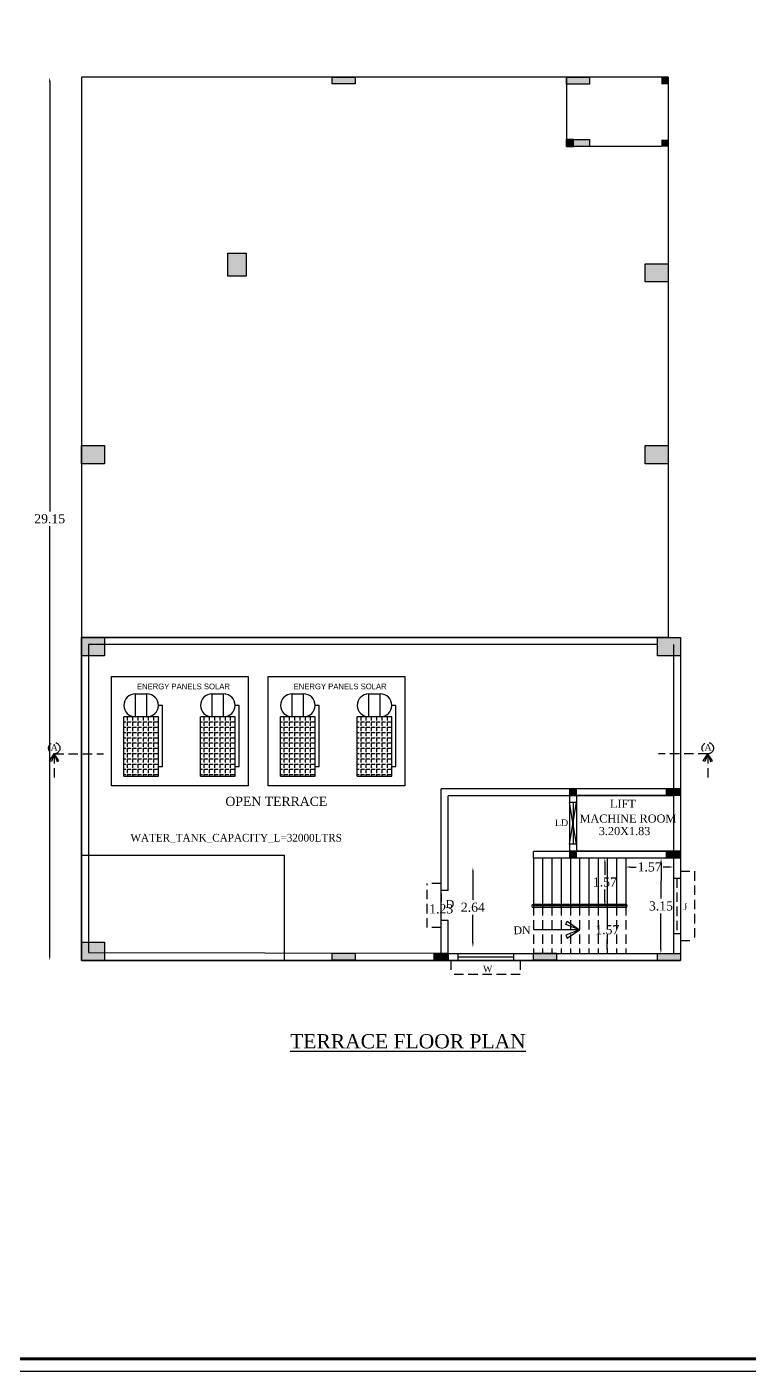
# Model space of a CAD drawing. Header units: metres. Extents: x 395 to 664, y 68 to 153.
# Drawn here: x 543.24 to 567.06, y 77.25 to 121.63 of the extents above; entities that cross this region are included whole.
import ezdxf

# ---------------------------------------------------------------- set-up
doc = ezdxf.new("R2010")
doc.units = ezdxf.units.M
doc.header["$LTSCALE"] = 25
doc.header["$MEASUREMENT"] = 0
doc.header["$PDMODE"] = 34
doc.linetypes.add('HIDDEN', pattern=[0.375, 0.25, -0.125])
doc.layers.get('Defpoints').update_dxf_attribs({"color": 222})
for name, color, linetype in [('BLK_1_FLR_4_ROOF_AREA', 54, 'Continuous'), ('BLK_1_STAIR_HEADROOM', 55, 'Continuous'), ('BLK_1_TERRACESERVICE_UTILITYDISTANCE', 1, 'Continuous'), ('WATER_TANK_CALCULATION', 150, 'Continuous')]:
    doc.layers.add(name, color=color, linetype=linetype)
doc.styles.add('ED', font='romantic.ttf', dxfattribs={"width": 0.96})
doc.styles.get("Standard").update_dxf_attribs({"font": 'times.ttf'})
doc.styles.add('THIN', font='GOTHIC.TTF')
doc.dimstyles.get("Standard").update_dxf_attribs({"dimtxt": 0.3, "dimasz": 0.15, "dimexe": 0.18, "dimexo": 0.0625, "dimgap": 0.09, "dimtad": 0, "dimtih": 1, "dimtoh": 1, "dimzin": 0, "dimdsep": 46, "dimtxsty": 'Standard', "dimcen": 0.09, "dimse1": 1, "dimse2": 1, "dimadec": 0, "dimazin": 0, "dimtfac": 1, "dimtofl": 0, "dimtmove": 0, "dimatfit": 3, "dimfxl": 0, "dimtolj": 1, "dimtzin": 0, "dimarcsym": 0})

# ---------------------------------------------------------------- blocks, each defined once
blk = doc.blocks.new('*D2')
at = {"color": 0, "lineweight": -2, "ltscale": 0.5}
for p, q in [((562.304, 94.029), (562.304, 93.634)), ((562.304, 92.754), (562.304, 93.148))]:
    blk.add_line(p, q, dxfattribs=at)
at = {"color": 0, "ltscale": 0.5}
for points in [[(562.279, 94.029), (562.329, 94.029), (562.304, 94.179)], [(562.279, 92.754), (562.329, 92.754), (562.304, 92.604)]]:
    blk.add_solid(points, dxfattribs=at)
at = {"layer": 'Defpoints', "color": 0, "ltscale": 0.5}
for p in [(562.304, 94.179), (562.384, 94.179), (562.384, 92.604)]:
    blk.add_point(p, dxfattribs=at)
at = {"color": 0, "ltscale": 0.5, "insert": (562.304, 93.391), "char_height": 0.3, "attachment_point": 5}
blk.add_mtext('\\A1;1.57', dxfattribs=at)
blk = doc.blocks.new('*D3')
at = {"color": 0, "linetype": 'HIDDEN', "lineweight": -2, "ltscale": 0.05}
for p, q in [((562.384, 92.454), (562.384, 92.06)), ((562.384, 91.179), (562.384, 91.574))]:
    blk.add_line(p, q, dxfattribs=at)
at = {"color": 0, "linetype": 'HIDDEN', "ltscale": 0.05}
for points in [[(562.359, 92.454), (562.409, 92.454), (562.384, 92.604)], [(562.359, 91.179), (562.409, 91.179), (562.384, 91.029)]]:
    blk.add_solid(points, dxfattribs=at)
at = {"layer": 'Defpoints', "color": 0, "linetype": 'HIDDEN', "ltscale": 0.05}
for p in [(562.689, 92.604), (562.384, 91.029), (562.689, 91.029)]:
    blk.add_point(p, dxfattribs=at)
at = {"color": 0, "linetype": 'HIDDEN', "ltscale": 0.05, "insert": (562.384, 91.817), "char_height": 0.3, "attachment_point": 5}
blk.add_mtext('\\A1;1.57', dxfattribs=at)
blk = doc.blocks.new('*D4')
at = {"color": 0, "lineweight": -2, "ltscale": 0.5}
for p, q in [((563.144, 93.889), (563.34, 93.889)), ((564.419, 93.889), (564.223, 93.889))]:
    blk.add_line(p, q, dxfattribs=at)
at = {"color": 0, "ltscale": 0.5}
for points in [[(563.144, 93.914), (563.144, 93.864), (562.994, 93.889)], [(564.419, 93.914), (564.419, 93.864), (564.569, 93.889)]]:
    blk.add_solid(points, dxfattribs=at)
at = {"layer": 'Defpoints', "color": 0, "ltscale": 0.5}
for p in [(564.569, 93.889), (562.994, 93.391), (564.569, 93.391)]:
    blk.add_point(p, dxfattribs=at)
at = {"color": 0, "ltscale": 0.5, "insert": (563.781, 93.889), "char_height": 0.3, "attachment_point": 5}
blk.add_mtext('\\A1;1.57', dxfattribs=at)
blk = doc.blocks.new('*D5')
at = {"color": 0, "lineweight": -2, "ltscale": 0.5}
for p, q in [((564.157, 94.028), (564.155, 92.845)), ((564.151, 91.177), (564.154, 92.359))]:
    blk.add_line(p, q, dxfattribs=at)
at = {"color": 0, "ltscale": 0.5}
for points in [[(564.132, 94.028), (564.182, 94.028), (564.157, 94.178)], [(564.126, 91.177), (564.176, 91.177), (564.151, 91.027)]]:
    blk.add_solid(points, dxfattribs=at)
at = {"layer": 'Defpoints', "color": 0, "ltscale": 0.5}
for p in [(563.692, 94.179), (563.686, 91.028), (564.151, 91.027)]:
    blk.add_point(p, dxfattribs=at)
at = {"color": 0, "ltscale": 0.5, "insert": (564.154, 92.602), "char_height": 0.3, "attachment_point": 5}
blk.add_mtext('\\A1;3.15', dxfattribs=at)
blk = doc.blocks.new('*D48')
at = {"color": 0, "lineweight": -2, "ltscale": 0.5}
for p, q in [((543.992, 119.811), (543.992, 105.627)), ((543.992, 90.956), (543.992, 105.141))]:
    blk.add_line(p, q, dxfattribs=at)
for points in [[(543.967, 119.811), (544.017, 119.811), (543.992, 119.961)], [(543.967, 90.956), (544.017, 90.956), (543.992, 90.806)]]:
    blk.add_solid(points, dxfattribs=at)
at = {"layer": 'Defpoints', "color": 0, "lineweight": -2, "ltscale": 0.5}
for p in [(545.043, 119.961), (543.992, 90.806), (545.043, 90.806)]:
    blk.add_point(p, dxfattribs=at)
at = {"color": 0, "ltscale": 0.5, "insert": (543.992, 105.384), "char_height": 0.3, "attachment_point": 5}
blk.add_mtext('\\A1;29.15', dxfattribs=at)
blk = doc.blocks.new('*D123')
at = {"layer": 'BLK_1_TERRACESERVICE_UTILITYDISTANCE', "color": 0, "lineweight": -2}
for p, q in [((556.907, 92.969), (556.906, 92.747)), ((556.905, 92.039), (556.906, 92.261))]:
    blk.add_line(p, q, dxfattribs=at)
at = {"layer": 'BLK_1_TERRACESERVICE_UTILITYDISTANCE', "color": 0}
for points in [[(556.882, 92.969), (556.932, 92.969), (556.907, 93.119)], [(556.88, 92.039), (556.93, 92.039), (556.905, 91.889)]]:
    blk.add_solid(points, dxfattribs=at)
at = {"layer": 'Defpoints', "color": 0}
for p in [(557.135, 93.119), (556.905, 91.889), (557.133, 91.889)]:
    blk.add_point(p, dxfattribs=at)
at = {"layer": 'BLK_1_TERRACESERVICE_UTILITYDISTANCE', "color": 0, "insert": (556.906, 92.504), "char_height": 0.3, "attachment_point": 5}
blk.add_mtext('\\A1;1.23', dxfattribs=at)
blk = doc.blocks.new('*D144')
at = {"layer": 'BLK_1_STAIR_HEADROOM', "color": 0, "lineweight": -2}
for p, q in [((557.951, 93.727), (557.951, 92.802)), ((557.951, 91.39), (557.951, 92.316))]:
    blk.add_line(p, q, dxfattribs=at)
at = {"layer": 'BLK_1_STAIR_HEADROOM', "color": 0}
for points in [[(557.926, 93.727), (557.976, 93.727), (557.951, 93.877)], [(557.926, 91.39), (557.976, 91.39), (557.951, 91.24)]]:
    blk.add_solid(points, dxfattribs=at)
at = {"layer": 'Defpoints', "color": 0}
for p in [(557.867, 93.877), (557.951, 93.877), (557.884, 91.24)]:
    blk.add_point(p, dxfattribs=at)
at = {"layer": 'BLK_1_STAIR_HEADROOM', "color": 0, "insert": (557.951, 92.559), "char_height": 0.3, "attachment_point": 5}
blk.add_mtext('\\A1;2.64', dxfattribs=at)

msp = doc.modelspace()

# ---------------------------------------------------------------- hatches: boundary and pattern name
at = {"ltscale": 4}
h = msp.add_hatch(color=0, dxfattribs=at)
h.dxf.hatch_style = 1
h.paths.add_polyline_path([(553.31, 119.741), (554.072, 119.741), (554.072, 119.97), (553.31, 119.97)])
h = msp.add_hatch(color=0, dxfattribs=at)
h.dxf.hatch_style = 1
h.paths.add_polyline_path([(561.037, 119.732), (561.799, 119.732), (561.799, 119.961), (561.037, 119.961)])
h = msp.add_hatch(color=0, dxfattribs=at)
h.dxf.hatch_style = 1
h.paths.add_polyline_path([(561.037, 117.675), (561.799, 117.675), (561.799, 117.904), (561.037, 117.904)])
at = {"ltscale": 0.5}
h = msp.add_hatch(color=0, dxfattribs=at)
h.dxf.hatch_style = 1
h.paths.add_polyline_path([(549.867, 114.154), (549.867, 113.394), (550.467, 113.394), (550.467, 114.154)])
h = msp.add_hatch(color=0, dxfattribs=at)
h.dxf.hatch_style = 1
h.paths.add_polyline_path([(564.394, 113.807), (563.634, 113.807), (563.634, 113.207), (564.394, 113.207)])
h = msp.add_hatch(color=0, dxfattribs=at)
h.dxf.hatch_style = 1
h.paths.add_polyline_path([(545.043, 107.203), (545.803, 107.203), (545.803, 107.803), (545.043, 107.803)])
h = msp.add_hatch(color=0, dxfattribs=at)
h.dxf.hatch_style = 1
h.paths.add_polyline_path([(563.634, 107.203), (564.394, 107.203), (564.394, 107.803), (563.634, 107.803)])
h = msp.add_hatch(color=0, dxfattribs=at)
h.dxf.hatch_style = 1
h.paths.add_polyline_path([(545.043, 100.866), (545.803, 100.866), (545.803, 101.466), (545.043, 101.466)])
h = msp.add_hatch(color=0, dxfattribs=at)
h.dxf.hatch_style = 1
h.paths.add_polyline_path([(564.037, 100.866), (564.797, 100.866), (564.797, 101.466), (564.037, 101.466)])
h = msp.add_hatch(color=0, dxfattribs=at)
h.dxf.hatch_style = 1
h.paths.add_polyline_path([(545.043, 90.806), (545.803, 90.806), (545.803, 91.406), (545.043, 91.406)])
at = {"ltscale": 4}
h = msp.add_hatch(color=0, dxfattribs=at)
h.dxf.hatch_style = 1
h.paths.add_polyline_path([(553.31, 90.815), (554.072, 90.815), (554.072, 91.044), (553.31, 91.044)])
h = msp.add_hatch(color=0, dxfattribs=at)
h.dxf.hatch_style = 1
h.paths.add_polyline_path([(559.946, 90.815), (560.708, 90.815), (560.708, 91.044), (559.946, 91.044)])
h = msp.add_hatch(color=0, dxfattribs=at)
h.dxf.hatch_style = 1
h.paths.add_polyline_path([(564.035, 90.806), (564.797, 90.806), (564.797, 91.035), (564.035, 91.035)])

# ---------------------------------------------------------------- linework, layer by layer
at = {"color": 0, "ltscale": 4}
for p, q in [((564.394, 119.961), (561.037, 119.961)), ((564.394, 119.961), (561.037, 119.961)), ((561.037, 119.961), (561.037, 118.132)), ((564.394, 119.961), (564.394, 109.08)), ((564.394, 119.732), (564.394, 119.961)), ((561.037, 118.132), (561.037, 117.904)), ((564.165, 117.674), (561.265, 117.674)), ((564.394, 117.675), (564.394, 117.904)), ((564.394, 117.904), (564.394, 117.675)), ((564.394, 109.08), (564.394, 101.466)), ((564.394, 101.466), (545.043, 101.466)), ((564.037, 101.238), (545.273, 101.238)), ((545.273, 101.238), (545.273, 91.065)), ((564.797, 101.466), (564.797, 90.806)), ((564.569, 96.465), (556.905, 96.465)), ((564.797, 96.474), (561.14, 96.474)), ((561.14, 96.474), (561.14, 94.645)), ((564.797, 96.245), (564.797, 96.474)), ((564.569, 96.236), (557.135, 96.236)), ((561.369, 96.017), (561.14, 96.017)), ((561.369, 94.645), (561.14, 96.017)), ((561.14, 94.645), (561.369, 96.017)), ((564.797, 96.245), (561.369, 96.245)), ((561.369, 96.245), (561.369, 96.017)), ((561.369, 96.017), (561.369, 94.645)), ((564.569, 96.236), (564.569, 91.035)), ((564.569, 96.236), (564.569, 94.407)), ((561.369, 94.645), (561.14, 94.645)), ((561.14, 94.645), (561.14, 94.416)), ((561.369, 94.645), (561.369, 94.416)), ((564.569, 94.407), (559.946, 94.407)), ((564.797, 94.179), (559.946, 94.179)), ((559.946, 94.179), (559.946, 92.61)), ((560.251, 94.179), (560.251, 92.604)), ((560.555, 94.179), (560.555, 92.604)), ((560.86, 94.179), (560.86, 92.604)), ((561.165, 94.179), (561.165, 92.604)), ((564.797, 94.416), (561.369, 94.416)), ((561.47, 94.179), (561.47, 92.604)), ((561.775, 94.179), (561.775, 92.604)), ((562.08, 94.179), (562.08, 92.604)), ((562.384, 94.179), (562.384, 92.604)), ((562.689, 94.179), (562.689, 92.604)), ((562.994, 94.179), (562.994, 92.604)), ((564.797, 94.188), (564.797, 94.416)), ((562.994, 92.655), (559.946, 92.655)), ((562.994, 92.604), (559.946, 92.604)), ((562.994, 92.553), (559.946, 92.553)), ((557.135, 90.806), (557.135, 91.041)), ((564.569, 91.405), (564.569, 91.026)), ((545.043, 90.806), (564.797, 90.806))]:
    msp.add_line(p, q, dxfattribs=at)
at = {"color": 0, "ltscale": 0.5}
for p, q in [((564.569, 101.238), (564.569, 96.465)), ((556.905, 93.119), (556.905, 96.465)), ((557.135, 93.119), (557.135, 96.236)), ((559.946, 94.179), (559.946, 94.407)), ((564.569, 93.519), (564.797, 93.519)), ((557.135, 93.119), (556.905, 93.119)), ((556.905, 92.119), (556.905, 93.119)), ((556.905, 91.042), (556.905, 92.119)), ((557.135, 92.119), (556.905, 92.119)), ((557.135, 91.026), (557.135, 92.119)), ((561.018, 91.995), (561.061, 92.096)), ((561.47, 91.817), (561.018, 91.995)), ((561.061, 92.096), (561.47, 91.817)), ((561.47, 91.817), (559.946, 91.817)), ((561.47, 91.817), (561.018, 91.638)), ((561.018, 91.638), (561.061, 91.538)), ((561.061, 91.538), (561.47, 91.817)), ((564.569, 91.689), (564.797, 91.689)), ((545.273, 91.065), (556.905, 91.042)), ((564.569, 91.026), (557.135, 91.026)), ((557.455, 91.026), (557.455, 90.806)), ((559.285, 91.026), (559.285, 90.806)), ((559.285, 90.916), (557.455, 90.916))]:
    msp.add_line(p, q, dxfattribs=at)
at = {"color": 0}
for p, q in [((546.818, 99.605), (547.197, 99.605)), ((546.818, 98.847), (546.818, 99.605)), ((547.197, 98.847), (547.197, 99.605)), ((549.348, 99.605), (549.727, 99.605)), ((549.348, 98.847), (549.348, 99.605)), ((549.727, 98.847), (549.727, 99.605)), ((551.988, 99.605), (552.367, 99.605)), ((551.988, 98.847), (551.988, 99.605)), ((552.367, 98.847), (552.367, 99.605)), ((554.517, 99.605), (554.896, 99.605)), ((554.517, 98.847), (554.517, 99.605)), ((554.896, 98.847), (554.896, 99.605)), ((547.714, 99.226), (547.576, 99.226)), ((547.714, 97.203), (547.714, 99.226)), ((550.244, 99.226), (550.106, 99.226)), ((550.244, 97.203), (550.244, 99.226)), ((552.883, 99.226), (552.746, 99.226)), ((552.883, 97.203), (552.883, 99.226)), ((555.413, 99.226), (555.275, 99.226)), ((555.413, 97.203), (555.413, 99.226)), ((547.576, 98.847), (546.44, 98.847)), ((546.44, 96.89), (546.44, 98.847)), ((547.576, 96.89), (547.576, 98.847)), ((550.106, 98.847), (548.969, 98.847)), ((548.969, 96.89), (548.969, 98.847)), ((550.106, 96.89), (550.106, 98.847)), ((552.746, 98.847), (551.609, 98.847)), ((551.609, 96.89), (551.609, 98.847)), ((552.746, 96.89), (552.746, 98.847)), ((555.275, 98.847), (554.138, 98.847)), ((554.138, 96.89), (554.138, 98.847)), ((555.275, 96.89), (555.275, 98.847)), ((547.576, 97.203), (547.714, 97.203)), ((550.106, 97.203), (550.244, 97.203)), ((552.746, 97.203), (552.883, 97.203)), ((555.275, 97.203), (555.413, 97.203)), ((546.44, 96.89), (547.576, 96.89)), ((548.969, 96.89), (550.106, 96.89)), ((551.609, 96.89), (552.746, 96.89)), ((554.138, 96.89), (555.275, 96.89)), ((561.259, 96.017), (561.259, 94.645))]:
    msp.add_line(p, q, dxfattribs=at)
at = {"color": 0, "linetype": 'Continuous'}
for p, q in [((546.44, 98.679), (546.503, 98.679)), ((546.55, 98.847), (546.55, 98.726)), ((546.55, 98.679), (546.55, 98.552)), ((546.55, 98.679), (546.677, 98.679)), ((546.724, 98.847), (546.724, 98.726)), ((546.724, 98.679), (546.724, 98.552)), ((546.724, 98.679), (546.85, 98.679)), ((546.898, 98.847), (546.898, 98.726)), ((546.898, 98.679), (546.898, 98.552)), ((546.898, 98.679), (547.024, 98.679)), ((547.071, 98.847), (547.071, 98.726)), ((547.071, 98.679), (547.071, 98.552)), ((547.071, 98.679), (547.198, 98.679)), ((547.245, 98.847), (547.245, 98.726)), ((547.245, 98.679), (547.245, 98.552)), ((547.245, 98.679), (547.371, 98.679)), ((547.419, 98.847), (547.419, 98.726)), ((547.419, 98.679), (547.419, 98.552)), ((547.419, 98.679), (547.545, 98.679)), ((548.969, 98.679), (549.032, 98.679)), ((549.08, 98.847), (549.08, 98.726)), ((549.08, 98.679), (549.08, 98.552)), ((549.08, 98.679), (549.206, 98.679)), ((549.253, 98.847), (549.253, 98.726)), ((549.253, 98.679), (549.253, 98.552)), ((549.253, 98.679), (549.38, 98.679)), ((549.427, 98.847), (549.427, 98.726)), ((549.427, 98.679), (549.427, 98.552)), ((549.427, 98.679), (549.553, 98.679)), ((549.601, 98.847), (549.601, 98.726)), ((549.601, 98.679), (549.601, 98.552)), ((549.601, 98.679), (549.727, 98.679)), ((549.775, 98.847), (549.775, 98.726)), ((549.775, 98.679), (549.775, 98.552)), ((549.775, 98.679), (549.901, 98.679)), ((549.948, 98.847), (549.948, 98.726)), ((549.948, 98.679), (549.948, 98.552)), ((549.948, 98.679), (550.075, 98.679)), ((551.609, 98.679), (551.672, 98.679)), ((551.72, 98.847), (551.72, 98.726)), ((551.72, 98.679), (551.72, 98.552)), ((551.72, 98.679), (551.846, 98.679)), ((551.893, 98.847), (551.893, 98.726)), ((551.893, 98.679), (551.893, 98.552)), ((551.893, 98.679), (552.02, 98.679)), ((552.067, 98.847), (552.067, 98.726)), ((552.067, 98.679), (552.067, 98.552)), ((552.067, 98.679), (552.193, 98.679)), ((552.241, 98.847), (552.241, 98.726)), ((552.241, 98.679), (552.241, 98.552)), ((552.241, 98.679), (552.367, 98.679)), ((552.414, 98.847), (552.414, 98.726)), ((552.414, 98.679), (552.414, 98.552)), ((552.414, 98.679), (552.541, 98.679)), ((552.588, 98.847), (552.588, 98.726)), ((552.588, 98.679), (552.588, 98.552)), ((552.588, 98.679), (552.714, 98.679)), ((554.138, 98.679), (554.202, 98.679)), ((554.249, 98.847), (554.249, 98.726)), ((554.249, 98.679), (554.249, 98.552)), ((554.249, 98.679), (554.375, 98.679)), ((554.423, 98.847), (554.423, 98.726)), ((554.423, 98.679), (554.423, 98.552)), ((554.423, 98.679), (554.549, 98.679)), ((554.597, 98.847), (554.597, 98.726)), ((554.597, 98.679), (554.597, 98.552)), ((554.597, 98.679), (554.723, 98.679)), ((554.77, 98.847), (554.77, 98.726)), ((554.77, 98.679), (554.77, 98.552)), ((554.77, 98.679), (554.897, 98.679)), ((554.944, 98.847), (554.944, 98.726)), ((554.944, 98.679), (554.944, 98.552)), ((554.944, 98.679), (555.07, 98.679)), ((555.118, 98.847), (555.118, 98.726)), ((555.118, 98.679), (555.118, 98.552)), ((555.118, 98.679), (555.244, 98.679)), ((546.44, 98.505), (546.503, 98.505)), ((546.44, 98.331), (546.503, 98.331)), ((546.44, 98.158), (546.503, 98.158)), ((546.55, 98.505), (546.55, 98.379)), ((546.55, 98.505), (546.677, 98.505)), ((546.55, 98.331), (546.55, 98.205)), ((546.55, 98.331), (546.677, 98.331)), ((546.55, 98.158), (546.55, 98.031)), ((546.55, 98.158), (546.677, 98.158)), ((546.724, 98.505), (546.724, 98.379)), ((546.724, 98.505), (546.85, 98.505)), ((546.724, 98.331), (546.724, 98.205)), ((546.724, 98.331), (546.85, 98.331)), ((546.724, 98.158), (546.724, 98.031)), ((546.724, 98.158), (546.85, 98.158)), ((546.898, 98.505), (546.898, 98.379)), ((546.898, 98.505), (547.024, 98.505)), ((546.898, 98.331), (546.898, 98.205)), ((546.898, 98.331), (547.024, 98.331)), ((546.898, 98.158), (546.898, 98.031)), ((546.898, 98.158), (547.024, 98.158)), ((547.071, 98.505), (547.071, 98.379)), ((547.071, 98.505), (547.198, 98.505)), ((547.071, 98.331), (547.071, 98.205)), ((547.071, 98.331), (547.198, 98.331)), ((547.071, 98.158), (547.071, 98.031)), ((547.071, 98.158), (547.198, 98.158)), ((547.245, 98.505), (547.245, 98.379)), ((547.245, 98.505), (547.371, 98.505)), ((547.245, 98.331), (547.245, 98.205)), ((547.245, 98.331), (547.371, 98.331)), ((547.245, 98.158), (547.245, 98.031)), ((547.245, 98.158), (547.371, 98.158)), ((547.419, 98.505), (547.419, 98.379)), ((547.419, 98.505), (547.545, 98.505)), ((547.419, 98.331), (547.419, 98.205)), ((547.419, 98.331), (547.545, 98.331)), ((547.419, 98.158), (547.419, 98.031)), ((547.419, 98.158), (547.545, 98.158)), ((548.969, 98.505), (549.032, 98.505)), ((548.969, 98.331), (549.032, 98.331)), ((548.969, 98.158), (549.032, 98.158)), ((549.08, 98.505), (549.08, 98.379)), ((549.08, 98.505), (549.206, 98.505)), ((549.08, 98.331), (549.08, 98.205)), ((549.08, 98.331), (549.206, 98.331)), ((549.08, 98.158), (549.08, 98.031)), ((549.08, 98.158), (549.206, 98.158)), ((549.253, 98.505), (549.253, 98.379)), ((549.253, 98.505), (549.38, 98.505)), ((549.253, 98.331), (549.253, 98.205)), ((549.253, 98.331), (549.38, 98.331)), ((549.253, 98.158), (549.253, 98.031)), ((549.253, 98.158), (549.38, 98.158)), ((549.427, 98.505), (549.427, 98.379)), ((549.427, 98.505), (549.553, 98.505)), ((549.427, 98.331), (549.427, 98.205)), ((549.427, 98.331), (549.553, 98.331)), ((549.427, 98.158), (549.427, 98.031)), ((549.427, 98.158), (549.553, 98.158)), ((549.601, 98.505), (549.601, 98.379)), ((549.601, 98.505), (549.727, 98.505)), ((549.601, 98.331), (549.601, 98.205)), ((549.601, 98.331), (549.727, 98.331)), ((549.601, 98.158), (549.601, 98.031)), ((549.601, 98.158), (549.727, 98.158)), ((549.775, 98.505), (549.775, 98.379)), ((549.775, 98.505), (549.901, 98.505)), ((549.775, 98.331), (549.775, 98.205)), ((549.775, 98.331), (549.901, 98.331)), ((549.775, 98.158), (549.775, 98.031)), ((549.775, 98.158), (549.901, 98.158)), ((549.948, 98.505), (549.948, 98.379)), ((549.948, 98.505), (550.075, 98.505)), ((549.948, 98.331), (549.948, 98.205)), ((549.948, 98.331), (550.075, 98.331)), ((549.948, 98.158), (549.948, 98.031)), ((549.948, 98.158), (550.075, 98.158)), ((551.609, 98.505), (551.672, 98.505)), ((551.609, 98.331), (551.672, 98.331)), ((551.609, 98.158), (551.672, 98.158)), ((551.72, 98.505), (551.72, 98.379)), ((551.72, 98.505), (551.846, 98.505)), ((551.72, 98.331), (551.72, 98.205)), ((551.72, 98.331), (551.846, 98.331)), ((551.72, 98.158), (551.72, 98.031)), ((551.72, 98.158), (551.846, 98.158)), ((551.893, 98.505), (551.893, 98.379)), ((551.893, 98.505), (552.02, 98.505)), ((551.893, 98.331), (551.893, 98.205)), ((551.893, 98.331), (552.02, 98.331)), ((551.893, 98.158), (551.893, 98.031)), ((551.893, 98.158), (552.02, 98.158)), ((552.067, 98.505), (552.067, 98.379)), ((552.067, 98.505), (552.193, 98.505)), ((552.067, 98.331), (552.067, 98.205)), ((552.067, 98.331), (552.193, 98.331)), ((552.067, 98.158), (552.067, 98.031)), ((552.067, 98.158), (552.193, 98.158)), ((552.241, 98.505), (552.241, 98.379)), ((552.241, 98.505), (552.367, 98.505)), ((552.241, 98.331), (552.241, 98.205)), ((552.241, 98.331), (552.367, 98.331)), ((552.241, 98.158), (552.241, 98.031)), ((552.241, 98.158), (552.367, 98.158)), ((552.414, 98.505), (552.414, 98.379)), ((552.414, 98.505), (552.541, 98.505)), ((552.414, 98.331), (552.414, 98.205)), ((552.414, 98.331), (552.541, 98.331)), ((552.414, 98.158), (552.414, 98.031)), ((552.414, 98.158), (552.541, 98.158)), ((552.588, 98.505), (552.588, 98.379)), ((552.588, 98.505), (552.714, 98.505)), ((552.588, 98.331), (552.588, 98.205)), ((552.588, 98.331), (552.714, 98.331)), ((552.588, 98.158), (552.588, 98.031)), ((552.588, 98.158), (552.714, 98.158)), ((554.138, 98.505), (554.202, 98.505)), ((554.138, 98.331), (554.202, 98.331)), ((554.138, 98.158), (554.202, 98.158)), ((554.249, 98.505), (554.249, 98.379)), ((554.249, 98.505), (554.375, 98.505)), ((554.249, 98.331), (554.249, 98.205)), ((554.249, 98.331), (554.375, 98.331)), ((554.249, 98.158), (554.249, 98.031)), ((554.249, 98.158), (554.375, 98.158)), ((554.423, 98.505), (554.423, 98.379)), ((554.423, 98.505), (554.549, 98.505)), ((554.423, 98.331), (554.423, 98.205)), ((554.423, 98.331), (554.549, 98.331)), ((554.423, 98.158), (554.423, 98.031)), ((554.423, 98.158), (554.549, 98.158)), ((554.597, 98.505), (554.597, 98.379)), ((554.597, 98.505), (554.723, 98.505)), ((554.597, 98.331), (554.597, 98.205)), ((554.597, 98.331), (554.723, 98.331)), ((554.597, 98.158), (554.597, 98.031)), ((554.597, 98.158), (554.723, 98.158)), ((554.77, 98.505), (554.77, 98.379)), ((554.77, 98.505), (554.897, 98.505)), ((554.77, 98.331), (554.77, 98.205)), ((554.77, 98.331), (554.897, 98.331)), ((554.77, 98.158), (554.77, 98.031)), ((554.77, 98.158), (554.897, 98.158)), ((554.944, 98.505), (554.944, 98.379)), ((554.944, 98.505), (555.07, 98.505)), ((554.944, 98.331), (554.944, 98.205)), ((554.944, 98.331), (555.07, 98.331)), ((554.944, 98.158), (554.944, 98.031)), ((554.944, 98.158), (555.07, 98.158)), ((555.118, 98.505), (555.118, 98.379)), ((555.118, 98.505), (555.244, 98.505)), ((555.118, 98.331), (555.118, 98.205)), ((555.118, 98.331), (555.244, 98.331)), ((555.118, 98.158), (555.118, 98.031)), ((555.118, 98.158), (555.244, 98.158)), ((546.44, 97.984), (546.503, 97.984)), ((546.44, 97.81), (546.503, 97.81)), ((546.44, 97.637), (546.503, 97.637)), ((546.55, 97.984), (546.55, 97.858)), ((546.55, 97.984), (546.677, 97.984)), ((546.55, 97.81), (546.55, 97.684)), ((546.55, 97.81), (546.677, 97.81)), ((546.55, 97.637), (546.55, 97.51)), ((546.55, 97.637), (546.677, 97.637)), ((546.724, 97.984), (546.724, 97.858)), ((546.724, 97.984), (546.85, 97.984)), ((546.724, 97.81), (546.724, 97.684)), ((546.724, 97.81), (546.85, 97.81)), ((546.724, 97.637), (546.724, 97.51)), ((546.724, 97.637), (546.85, 97.637)), ((546.898, 97.984), (546.898, 97.858)), ((546.898, 97.984), (547.024, 97.984)), ((546.898, 97.81), (546.898, 97.684)), ((546.898, 97.81), (547.024, 97.81)), ((546.898, 97.637), (546.898, 97.51)), ((546.898, 97.637), (547.024, 97.637)), ((547.071, 97.984), (547.071, 97.858)), ((547.071, 97.984), (547.198, 97.984)), ((547.071, 97.81), (547.071, 97.684)), ((547.071, 97.81), (547.198, 97.81)), ((547.071, 97.637), (547.071, 97.51)), ((547.071, 97.637), (547.198, 97.637)), ((547.245, 97.984), (547.245, 97.858)), ((547.245, 97.984), (547.371, 97.984)), ((547.245, 97.81), (547.245, 97.684)), ((547.245, 97.81), (547.371, 97.81)), ((547.245, 97.637), (547.245, 97.51)), ((547.245, 97.637), (547.371, 97.637)), ((547.419, 97.984), (547.419, 97.858)), ((547.419, 97.984), (547.545, 97.984)), ((547.419, 97.81), (547.419, 97.684)), ((547.419, 97.81), (547.545, 97.81)), ((547.419, 97.637), (547.419, 97.51)), ((547.419, 97.637), (547.545, 97.637)), ((548.969, 97.984), (549.032, 97.984)), ((548.969, 97.81), (549.032, 97.81)), ((548.969, 97.637), (549.032, 97.637)), ((549.08, 97.984), (549.08, 97.858)), ((549.08, 97.984), (549.206, 97.984)), ((549.08, 97.81), (549.08, 97.684)), ((549.08, 97.81), (549.206, 97.81)), ((549.08, 97.637), (549.08, 97.51)), ((549.08, 97.637), (549.206, 97.637)), ((549.253, 97.984), (549.253, 97.858)), ((549.253, 97.984), (549.38, 97.984)), ((549.253, 97.81), (549.253, 97.684)), ((549.253, 97.81), (549.38, 97.81)), ((549.253, 97.637), (549.253, 97.51)), ((549.253, 97.637), (549.38, 97.637)), ((549.427, 97.984), (549.427, 97.858)), ((549.427, 97.984), (549.553, 97.984)), ((549.427, 97.81), (549.427, 97.684)), ((549.427, 97.81), (549.553, 97.81)), ((549.427, 97.637), (549.427, 97.51)), ((549.427, 97.637), (549.553, 97.637)), ((549.601, 97.984), (549.601, 97.858)), ((549.601, 97.984), (549.727, 97.984)), ((549.601, 97.81), (549.601, 97.684)), ((549.601, 97.81), (549.727, 97.81)), ((549.601, 97.637), (549.601, 97.51)), ((549.601, 97.637), (549.727, 97.637)), ((549.775, 97.984), (549.775, 97.858)), ((549.775, 97.984), (549.901, 97.984)), ((549.775, 97.81), (549.775, 97.684)), ((549.775, 97.81), (549.901, 97.81)), ((549.775, 97.637), (549.775, 97.51)), ((549.775, 97.637), (549.901, 97.637)), ((549.948, 97.984), (549.948, 97.858)), ((549.948, 97.984), (550.075, 97.984)), ((549.948, 97.81), (549.948, 97.684)), ((549.948, 97.81), (550.075, 97.81)), ((549.948, 97.637), (549.948, 97.51)), ((549.948, 97.637), (550.075, 97.637)), ((551.609, 97.984), (551.672, 97.984)), ((551.609, 97.81), (551.672, 97.81)), ((551.609, 97.637), (551.672, 97.637)), ((551.72, 97.984), (551.72, 97.858)), ((551.72, 97.984), (551.846, 97.984)), ((551.72, 97.81), (551.72, 97.684)), ((551.72, 97.81), (551.846, 97.81)), ((551.72, 97.637), (551.72, 97.51)), ((551.72, 97.637), (551.846, 97.637)), ((551.893, 97.984), (551.893, 97.858)), ((551.893, 97.984), (552.02, 97.984)), ((551.893, 97.81), (551.893, 97.684)), ((551.893, 97.81), (552.02, 97.81)), ((551.893, 97.637), (551.893, 97.51)), ((551.893, 97.637), (552.02, 97.637)), ((552.067, 97.984), (552.067, 97.858)), ((552.067, 97.984), (552.193, 97.984)), ((552.067, 97.81), (552.067, 97.684)), ((552.067, 97.81), (552.193, 97.81)), ((552.067, 97.637), (552.067, 97.51)), ((552.067, 97.637), (552.193, 97.637)), ((552.241, 97.984), (552.241, 97.858)), ((552.241, 97.984), (552.367, 97.984)), ((552.241, 97.81), (552.241, 97.684)), ((552.241, 97.81), (552.367, 97.81)), ((552.241, 97.637), (552.241, 97.51)), ((552.241, 97.637), (552.367, 97.637)), ((552.414, 97.984), (552.414, 97.858)), ((552.414, 97.984), (552.541, 97.984)), ((552.414, 97.81), (552.414, 97.684)), ((552.414, 97.81), (552.541, 97.81)), ((552.414, 97.637), (552.414, 97.51)), ((552.414, 97.637), (552.541, 97.637)), ((552.588, 97.984), (552.588, 97.858)), ((552.588, 97.984), (552.714, 97.984)), ((552.588, 97.81), (552.588, 97.684)), ((552.588, 97.81), (552.714, 97.81)), ((552.588, 97.637), (552.588, 97.51)), ((552.588, 97.637), (552.714, 97.637)), ((554.138, 97.984), (554.202, 97.984)), ((554.138, 97.81), (554.202, 97.81)), ((554.138, 97.637), (554.202, 97.637)), ((554.249, 97.984), (554.249, 97.858)), ((554.249, 97.984), (554.375, 97.984)), ((554.249, 97.81), (554.249, 97.684)), ((554.249, 97.81), (554.375, 97.81)), ((554.249, 97.637), (554.249, 97.51)), ((554.249, 97.637), (554.375, 97.637)), ((554.423, 97.984), (554.423, 97.858)), ((554.423, 97.984), (554.549, 97.984)), ((554.423, 97.81), (554.423, 97.684)), ((554.423, 97.81), (554.549, 97.81)), ((554.423, 97.637), (554.423, 97.51)), ((554.423, 97.637), (554.549, 97.637)), ((554.597, 97.984), (554.597, 97.858)), ((554.597, 97.984), (554.723, 97.984)), ((554.597, 97.81), (554.597, 97.684)), ((554.597, 97.81), (554.723, 97.81)), ((554.597, 97.637), (554.597, 97.51)), ((554.597, 97.637), (554.723, 97.637)), ((554.77, 97.984), (554.77, 97.858)), ((554.77, 97.984), (554.897, 97.984)), ((554.77, 97.81), (554.77, 97.684)), ((554.77, 97.81), (554.897, 97.81)), ((554.77, 97.637), (554.77, 97.51)), ((554.77, 97.637), (554.897, 97.637)), ((554.944, 97.984), (554.944, 97.858)), ((554.944, 97.984), (555.07, 97.984)), ((554.944, 97.81), (554.944, 97.684)), ((554.944, 97.81), (555.07, 97.81)), ((554.944, 97.637), (554.944, 97.51)), ((554.944, 97.637), (555.07, 97.637)), ((555.118, 97.984), (555.118, 97.858)), ((555.118, 97.984), (555.244, 97.984)), ((555.118, 97.81), (555.118, 97.684)), ((555.118, 97.81), (555.244, 97.81)), ((555.118, 97.637), (555.118, 97.51)), ((555.118, 97.637), (555.244, 97.637)), ((546.44, 97.463), (546.503, 97.463)), ((546.44, 97.289), (546.503, 97.289)), ((546.55, 97.463), (546.55, 97.337)), ((546.55, 97.463), (546.677, 97.463)), ((546.55, 97.289), (546.55, 97.163)), ((546.55, 97.289), (546.677, 97.289)), ((546.724, 97.463), (546.724, 97.337)), ((546.724, 97.463), (546.85, 97.463)), ((546.724, 97.289), (546.724, 97.163)), ((546.724, 97.289), (546.85, 97.289)), ((546.898, 97.463), (546.898, 97.337)), ((546.898, 97.463), (547.024, 97.463)), ((546.898, 97.289), (546.898, 97.163)), ((546.898, 97.289), (547.024, 97.289)), ((547.071, 97.463), (547.071, 97.337)), ((547.071, 97.463), (547.198, 97.463)), ((547.071, 97.289), (547.071, 97.163)), ((547.071, 97.289), (547.198, 97.289)), ((547.245, 97.463), (547.245, 97.337)), ((547.245, 97.463), (547.371, 97.463)), ((547.245, 97.289), (547.245, 97.163)), ((547.245, 97.289), (547.371, 97.289)), ((547.419, 97.463), (547.419, 97.337)), ((547.419, 97.463), (547.545, 97.463)), ((547.419, 97.289), (547.419, 97.163)), ((547.419, 97.289), (547.545, 97.289)), ((548.969, 97.463), (549.032, 97.463)), ((548.969, 97.289), (549.032, 97.289)), ((549.08, 97.463), (549.08, 97.337)), ((549.08, 97.463), (549.206, 97.463)), ((549.08, 97.289), (549.08, 97.163)), ((549.08, 97.289), (549.206, 97.289)), ((549.253, 97.463), (549.253, 97.337)), ((549.253, 97.463), (549.38, 97.463)), ((549.253, 97.289), (549.253, 97.163)), ((549.253, 97.289), (549.38, 97.289)), ((549.427, 97.463), (549.427, 97.337)), ((549.427, 97.463), (549.553, 97.463)), ((549.427, 97.289), (549.427, 97.163)), ((549.427, 97.289), (549.553, 97.289)), ((549.601, 97.463), (549.601, 97.337)), ((549.601, 97.463), (549.727, 97.463)), ((549.601, 97.289), (549.601, 97.163)), ((549.601, 97.289), (549.727, 97.289)), ((549.775, 97.463), (549.775, 97.337)), ((549.775, 97.463), (549.901, 97.463)), ((549.775, 97.289), (549.775, 97.163)), ((549.775, 97.289), (549.901, 97.289)), ((549.948, 97.463), (549.948, 97.337)), ((549.948, 97.463), (550.075, 97.463)), ((549.948, 97.289), (549.948, 97.163)), ((549.948, 97.289), (550.075, 97.289)), ((551.609, 97.463), (551.672, 97.463)), ((551.609, 97.289), (551.672, 97.289)), ((551.72, 97.463), (551.72, 97.337)), ((551.72, 97.463), (551.846, 97.463)), ((551.72, 97.289), (551.72, 97.163)), ((551.72, 97.289), (551.846, 97.289)), ((551.893, 97.463), (551.893, 97.337)), ((551.893, 97.463), (552.02, 97.463)), ((551.893, 97.289), (551.893, 97.163)), ((551.893, 97.289), (552.02, 97.289)), ((552.067, 97.463), (552.067, 97.337)), ((552.067, 97.463), (552.193, 97.463)), ((552.067, 97.289), (552.067, 97.163)), ((552.067, 97.289), (552.193, 97.289)), ((552.241, 97.463), (552.241, 97.337)), ((552.241, 97.463), (552.367, 97.463)), ((552.241, 97.289), (552.241, 97.163)), ((552.241, 97.289), (552.367, 97.289)), ((552.414, 97.463), (552.414, 97.337)), ((552.414, 97.463), (552.541, 97.463)), ((552.414, 97.289), (552.414, 97.163)), ((552.414, 97.289), (552.541, 97.289)), ((552.588, 97.463), (552.588, 97.337)), ((552.588, 97.463), (552.714, 97.463)), ((552.588, 97.289), (552.588, 97.163)), ((552.588, 97.289), (552.714, 97.289)), ((554.138, 97.463), (554.202, 97.463)), ((554.138, 97.289), (554.202, 97.289)), ((554.249, 97.463), (554.249, 97.337)), ((554.249, 97.463), (554.375, 97.463)), ((554.249, 97.289), (554.249, 97.163)), ((554.249, 97.289), (554.375, 97.289)), ((554.423, 97.463), (554.423, 97.337)), ((554.423, 97.463), (554.549, 97.463)), ((554.423, 97.289), (554.423, 97.163)), ((554.423, 97.289), (554.549, 97.289)), ((554.597, 97.463), (554.597, 97.337)), ((554.597, 97.463), (554.723, 97.463)), ((554.597, 97.289), (554.597, 97.163)), ((554.597, 97.289), (554.723, 97.289)), ((554.77, 97.463), (554.77, 97.337)), ((554.77, 97.463), (554.897, 97.463)), ((554.77, 97.289), (554.77, 97.163)), ((554.77, 97.289), (554.897, 97.289)), ((554.944, 97.463), (554.944, 97.337)), ((554.944, 97.463), (555.07, 97.463)), ((554.944, 97.289), (554.944, 97.163)), ((554.944, 97.289), (555.07, 97.289)), ((555.118, 97.463), (555.118, 97.337)), ((555.118, 97.463), (555.244, 97.463)), ((555.118, 97.289), (555.118, 97.163)), ((555.118, 97.289), (555.244, 97.289)), ((546.44, 97.116), (546.503, 97.116)), ((546.44, 96.942), (546.503, 96.942)), ((546.55, 97.116), (546.55, 96.989)), ((546.55, 97.116), (546.677, 97.116)), ((546.55, 96.942), (546.55, 96.89)), ((546.55, 96.942), (546.677, 96.942)), ((546.724, 97.116), (546.724, 96.989)), ((546.724, 97.116), (546.85, 97.116)), ((546.724, 96.942), (546.724, 96.89)), ((546.724, 96.942), (546.85, 96.942)), ((546.898, 97.116), (546.898, 96.989)), ((546.898, 97.116), (547.024, 97.116)), ((546.898, 96.942), (546.898, 96.89)), ((546.898, 96.942), (547.024, 96.942)), ((547.071, 97.116), (547.071, 96.989)), ((547.071, 97.116), (547.198, 97.116)), ((547.071, 96.942), (547.071, 96.89)), ((547.071, 96.942), (547.198, 96.942)), ((547.245, 97.116), (547.245, 96.989)), ((547.245, 97.116), (547.371, 97.116)), ((547.245, 96.942), (547.245, 96.89)), ((547.245, 96.942), (547.371, 96.942)), ((547.419, 97.116), (547.419, 96.989)), ((547.419, 97.116), (547.545, 97.116)), ((547.419, 96.942), (547.419, 96.89)), ((547.419, 96.942), (547.545, 96.942)), ((548.969, 97.116), (549.032, 97.116)), ((548.969, 96.942), (549.032, 96.942)), ((549.08, 97.116), (549.08, 96.989)), ((549.08, 97.116), (549.206, 97.116)), ((549.08, 96.942), (549.08, 96.89)), ((549.08, 96.942), (549.206, 96.942)), ((549.253, 97.116), (549.253, 96.989)), ((549.253, 97.116), (549.38, 97.116)), ((549.253, 96.942), (549.253, 96.89)), ((549.253, 96.942), (549.38, 96.942)), ((549.427, 97.116), (549.427, 96.989)), ((549.427, 97.116), (549.553, 97.116)), ((549.427, 96.942), (549.427, 96.89)), ((549.427, 96.942), (549.553, 96.942)), ((549.601, 97.116), (549.601, 96.989)), ((549.601, 97.116), (549.727, 97.116)), ((549.601, 96.942), (549.601, 96.89)), ((549.601, 96.942), (549.727, 96.942)), ((549.775, 97.116), (549.775, 96.989)), ((549.775, 97.116), (549.901, 97.116)), ((549.775, 96.942), (549.775, 96.89)), ((549.775, 96.942), (549.901, 96.942)), ((549.948, 97.116), (549.948, 96.989)), ((549.948, 97.116), (550.075, 97.116)), ((549.948, 96.942), (549.948, 96.89)), ((549.948, 96.942), (550.075, 96.942)), ((551.609, 97.116), (551.672, 97.116)), ((551.609, 96.942), (551.672, 96.942)), ((551.72, 97.116), (551.72, 96.989)), ((551.72, 97.116), (551.846, 97.116)), ((551.72, 96.942), (551.72, 96.89)), ((551.72, 96.942), (551.846, 96.942)), ((551.893, 97.116), (551.893, 96.989)), ((551.893, 97.116), (552.02, 97.116)), ((551.893, 96.942), (551.893, 96.89)), ((551.893, 96.942), (552.02, 96.942)), ((552.067, 97.116), (552.067, 96.989)), ((552.067, 97.116), (552.193, 97.116)), ((552.067, 96.942), (552.067, 96.89)), ((552.067, 96.942), (552.193, 96.942)), ((552.241, 97.116), (552.241, 96.989)), ((552.241, 97.116), (552.367, 97.116)), ((552.241, 96.942), (552.241, 96.89)), ((552.241, 96.942), (552.367, 96.942)), ((552.414, 97.116), (552.414, 96.989)), ((552.414, 97.116), (552.541, 97.116)), ((552.414, 96.942), (552.414, 96.89)), ((552.414, 96.942), (552.541, 96.942)), ((552.588, 97.116), (552.588, 96.989)), ((552.588, 97.116), (552.714, 97.116)), ((552.588, 96.942), (552.588, 96.89)), ((552.588, 96.942), (552.714, 96.942)), ((554.138, 97.116), (554.202, 97.116)), ((554.138, 96.942), (554.202, 96.942)), ((554.249, 97.116), (554.249, 96.989)), ((554.249, 97.116), (554.375, 97.116)), ((554.249, 96.942), (554.249, 96.89)), ((554.249, 96.942), (554.375, 96.942)), ((554.423, 97.116), (554.423, 96.989)), ((554.423, 97.116), (554.549, 97.116)), ((554.423, 96.942), (554.423, 96.89)), ((554.423, 96.942), (554.549, 96.942)), ((554.597, 97.116), (554.597, 96.989)), ((554.597, 97.116), (554.723, 97.116)), ((554.597, 96.942), (554.597, 96.89)), ((554.597, 96.942), (554.723, 96.942)), ((554.77, 97.116), (554.77, 96.989)), ((554.77, 97.116), (554.897, 97.116)), ((554.77, 96.942), (554.77, 96.89)), ((554.77, 96.942), (554.897, 96.942)), ((554.944, 97.116), (554.944, 96.989)), ((554.944, 97.116), (555.07, 97.116)), ((554.944, 96.942), (554.944, 96.89)), ((554.944, 96.942), (555.07, 96.942)), ((555.118, 97.116), (555.118, 96.989)), ((555.118, 97.116), (555.244, 97.116)), ((555.118, 96.942), (555.118, 96.89)), ((555.118, 96.942), (555.244, 96.942))]:
    msp.add_line(p, q, dxfattribs=at)
at = {"color": 0, "linetype": 'HIDDEN', "ltscale": 0.05}
for p, q in [((543.989, 97.396), (544.142, 97.624)), ((544.047, 97.373), (543.989, 97.396)), ((544.142, 97.624), (544.047, 97.373)), ((544.142, 97.624), (544.142, 96.844)), ((544.142, 97.624), (544.237, 97.373)), ((544.295, 97.396), (544.142, 97.624)), ((544.142, 97.624), (545.765, 97.624)), ((544.237, 97.373), (544.295, 97.396)), ((565.698, 97.624), (564.076, 97.624)), ((565.545, 97.396), (565.698, 97.624)), ((565.604, 97.373), (565.545, 97.396)), ((565.698, 97.624), (565.604, 97.373)), ((565.698, 97.624), (565.698, 96.844)), ((565.698, 97.624), (565.793, 97.373)), ((565.852, 97.396), (565.698, 97.624)), ((565.793, 97.373), (565.852, 97.396)), ((564.797, 93.748), (565.257, 93.748)), ((565.257, 93.748), (565.257, 91.46)), ((556.445, 91.889), (556.445, 93.349)), ((556.905, 93.349), (556.445, 93.349)), ((564.683, 93.519), (564.683, 91.689)), ((559.946, 92.604), (559.946, 91.035)), ((560.251, 92.604), (560.251, 91.029)), ((560.555, 92.604), (560.555, 91.029)), ((560.86, 92.604), (560.86, 91.029)), ((561.165, 92.604), (561.165, 91.029)), ((561.47, 92.604), (561.47, 91.029)), ((561.775, 92.604), (561.775, 91.029)), ((562.08, 92.604), (562.08, 91.029)), ((562.384, 92.604), (562.384, 91.029)), ((562.689, 92.604), (562.689, 91.029)), ((562.994, 92.604), (562.994, 91.029)), ((556.905, 91.889), (556.445, 91.889)), ((564.797, 91.46), (565.257, 91.46)), ((557.225, 90.806), (557.225, 90.346)), ((559.515, 90.806), (559.515, 90.346)), ((559.515, 90.346), (557.225, 90.346))]:
    msp.add_line(p, q, dxfattribs=at)
at = {"color": 0, "linetype": 'ByBlock', "lineweight": -2}
for points in [[(436.797, 77.246), (589.569, 77.246), (589.569, 152.613), (436.797, 152.613)], [(437.179, 77.628), (589.187, 77.628), (589.187, 152.231), (437.179, 152.231)], [(437.197, 77.646), (589.169, 77.646), (589.169, 152.213), (437.197, 152.213)], [(437.216, 77.665), (589.15, 77.665), (589.15, 152.194), (437.216, 152.194)], [(437.234, 77.683), (589.132, 77.683), (589.132, 152.176), (437.234, 152.176)]]:
    msp.add_lwpolyline(points, close=True, dxfattribs=at)
at = {"color": 0, "ltscale": 4}
for points in [[(564.394, 119.961), (545.043, 119.961), (545.043, 90.806)], [(561.037, 117.675), (561.265, 117.675), (561.265, 117.904), (561.037, 117.904), (561.037, 117.675)], [(561.14, 96.245), (561.369, 96.245), (561.369, 96.474), (561.14, 96.474), (561.14, 96.245)], [(561.14, 94.188), (561.369, 94.188), (561.369, 94.416), (561.14, 94.416), (561.14, 94.188)]]:
    msp.add_lwpolyline(points, dxfattribs=at)
at = {"color": 0, "ltscale": 0.5}
for points in [[(553.31, 119.97), (554.072, 119.97), (554.072, 119.741), (553.31, 119.741)], [(561.037, 119.961), (561.799, 119.961), (561.799, 119.732), (561.037, 119.732)], [(561.037, 117.904), (561.799, 117.904), (561.799, 117.675), (561.037, 117.675)], [(550.467, 114.154), (550.467, 113.394), (549.867, 113.394), (549.867, 114.154)], [(564.394, 113.207), (563.634, 113.207), (563.634, 113.807), (564.394, 113.807)], [(545.043, 107.803), (545.803, 107.803), (545.803, 107.203), (545.043, 107.203)], [(563.634, 107.803), (564.394, 107.803), (564.394, 107.203), (563.634, 107.203)], [(545.043, 101.466), (545.803, 101.466), (545.803, 100.866), (545.043, 100.866)], [(564.037, 101.466), (564.797, 101.466), (564.797, 100.866), (564.037, 100.866)], [(545.043, 91.406), (545.803, 91.406), (545.803, 90.806), (545.043, 90.806)], [(553.31, 91.044), (554.072, 91.044), (554.072, 90.815), (553.31, 90.815)], [(559.946, 91.044), (560.708, 91.044), (560.708, 90.815), (559.946, 90.815)], [(564.035, 91.035), (564.797, 91.035), (564.797, 90.806), (564.035, 90.806)]]:
    msp.add_lwpolyline(points, close=True, dxfattribs=at)
at = {"color": 0, "ltscale": 25}
for points in [[(546.034, 100.182), (550.533, 100.182), (550.533, 96.571), (546.034, 96.571)], [(551.203, 100.182), (555.702, 100.182), (555.702, 96.571), (551.203, 96.571)]]:
    msp.add_lwpolyline(points, close=True, dxfattribs=at)
at = {"color": 0, "ltscale": 4}
for points in [[(564.34, 96.245), (564.34, 96.474), (564.797, 96.474), (564.797, 96.245)], [(564.34, 94.188), (564.34, 94.416), (564.797, 94.416), (564.797, 94.188)], [(556.678, 90.806), (556.678, 91.041), (557.135, 91.041), (557.135, 90.806)]]:
    msp.add_lwpolyline(points, close=True, dxfattribs=at)
at = {"color": 0, "linetype": 'HIDDEN', "ltscale": 0.05}
for centre in [(544.142, 97.812), (565.698, 97.812)]:
    msp.add_circle(centre, 0.188, dxfattribs=at)
at = {"color": 0}
for centre, start, end in [((546.818, 99.226), 90, 270), ((547.197, 99.226), 270, 90), ((549.348, 99.226), 90, 270), ((549.727, 99.226), 270, 90), ((551.988, 99.226), 90, 270), ((552.367, 99.226), 270, 90), ((554.517, 99.226), 90, 270), ((554.896, 99.226), 270, 90)]:
    msp.add_arc(centre, 0.379, start, end, dxfattribs=at)
at = {"color": 0, "ltscale": 4}
for centre, start, end in [((559.946, 92.604), 90, 270), ((562.994, 92.604), 270, 90)]:
    msp.add_arc(centre, 0.0508, start, end, dxfattribs=at)
at = {"color": 0, "ltscale": 2}
for points in [[(564.165, 119.961), (564.394, 119.961), (564.165, 119.732), (564.394, 119.732)], [(564.165, 117.904), (564.394, 117.904), (564.165, 117.675), (564.394, 117.675)], [(564.165, 117.675), (564.394, 117.675), (564.165, 117.904), (564.394, 117.904)]]:
    msp.add_solid(points, dxfattribs=at)
at = {"color": 0, "ltscale": 4}
for points in [[(561.037, 117.675), (561.037, 117.904), (561.265, 117.675), (561.265, 117.904)], [(561.14, 96.245), (561.14, 96.474), (561.369, 96.245), (561.369, 96.474)], [(564.34, 96.474), (564.797, 96.474), (564.34, 96.24), (564.797, 96.245)], [(561.14, 94.188), (561.14, 94.416), (561.369, 94.188), (561.369, 94.416)], [(564.34, 94.416), (564.797, 94.416), (564.34, 94.182), (564.797, 94.188)], [(556.678, 91.041), (557.135, 91.041), (556.678, 90.806), (557.135, 90.806)]]:
    msp.add_solid(points, dxfattribs=at)
at = {"layer": 'BLK_1_FLR_4_ROOF_AREA'}
msp.add_lwpolyline([(545.043, 101.466), (564.797, 101.466), (564.797, 90.806), (545.043, 90.806)], close=True, dxfattribs=at)
at = {"layer": 'WATER_TANK_CALCULATION', "linetype": 'ByBlock'}
msp.add_lwpolyline([(551.733, 90.806), (551.733, 94.266), (545.043, 94.266), (545.043, 90.806)], close=True, dxfattribs=at)

# ---------------------------------------------------------------- texts
at = {"color": 0, "style": 'THIN'}
for p in [(546.868, 99.756), (552.037, 99.756)]:
    msp.add_text('ENERGY PANELS SOLAR ', height=0.18946, dxfattribs=at).set_placement(p)
at = {"color": 0}
for s, height, rotation, p in [('A', 0.216, 359.4363, (544.022, 97.734)), ('A', 0.216, 0.5637, (565.59, 97.732)), ('LD', 0.216, 0.5637, (560.66, 95.241)), ('D', 0.259, 0.5637, (557.054, 92.541)), ('J', 0.216, 0.5637, (564.891, 92.468)), ('DN', 0.2592, 0.5637, (559.291, 91.671)), ('W', 0.216, 0.5637, (558.286, 90.418))]:
    msp.add_text(s, height=height, rotation=rotation, dxfattribs=at).set_placement(p)
for s, height, p in [('OPEN TERRACE', 0.3, (549.787, 95.908)), ('LIFT', 0.2667, (562.471, 95.844)), ('MACHINE ROOM', 0.26671, (561.469, 95.356)), ('3.20X1.83', 0.2667, (562.103, 94.943)), ('%%UTERRACE FLOOR PLAN', 0.47009, (551.922, 87.902))]:
    msp.add_text(s, height=height, dxfattribs=at).set_placement(p)
at = {"layer": 'WATER_TANK_CALCULATION', "linetype": 'ByBlock', "insert": (546.656, 94.983), "char_height": 0.25379, "attachment_point": 1, "style": 'ED'}
msp.add_mtext_dynamic_manual_height_columns('WATER_TANK_CAPACITY_L=32000LTRS', width=6.8667, gutter_width=1.269, heights=[0], dxfattribs=at)

# ---------------------------------------------------------------- dimensions: what is measured, and where the dimension line sits
at = {"color": 0, "ltscale": 0.5}
for p1, p2, distance, picture, middle in [((545.0431, 119.961), (545.0431, 90.8063), -1.0514, '*D48', (543.9917, 105.3836)), ((562.3843, 92.604), (562.3843, 94.1788), 0.0802, '*D2', (562.3041, 93.3914)), ((562.9939, 93.3914), (564.5688, 93.3914), 0.4976, '*D4', (563.7814, 93.889)), ((563.692, 94.179), (563.686, 91.028), 0.465, '*D5', (564.154, 92.602))]:
    dim = msp.add_aligned_dim(p1=p1, p2=p2, distance=distance, dimstyle='Standard', dxfattribs=at)
    dim.commit()
    dim.dimension.update_dxf_attribs({"geometry": picture, "text_midpoint": middle})
at = {"color": 0, "linetype": 'HIDDEN', "ltscale": 0.05}
dim = msp.add_aligned_dim(p1=(562.6891, 92.604), p2=(562.6891, 91.0291), distance=-0.3048, dimstyle='Standard', dxfattribs=at)
dim.commit()
dim.dimension.update_dxf_attribs({"geometry": '*D3', "text_midpoint": (562.3843, 91.8165)})
at = {"layer": 'BLK_1_STAIR_HEADROOM', "color": 1}
dim = msp.add_linear_dim(base=(557.951, 93.877), p1=(557.884, 91.24), p2=(557.867, 93.877), angle=90, dimstyle='Standard', override={"dimfxl": 0}, dxfattribs=at)
dim.commit()
dim.dimension.update_dxf_attribs({"geometry": '*D144', "text_midpoint": (557.951, 92.559)})
at = {"layer": 'BLK_1_TERRACESERVICE_UTILITYDISTANCE', "color": 2}
dim = msp.add_aligned_dim(p1=(557.135, 93.119), p2=(557.133, 91.889), distance=-0.228, dimstyle='Standard', dxfattribs=at)
dim.commit()
dim.dimension.update_dxf_attribs({"geometry": '*D123', "text_midpoint": (556.906, 92.504)})

doc.saveas('drawing.dxf')
